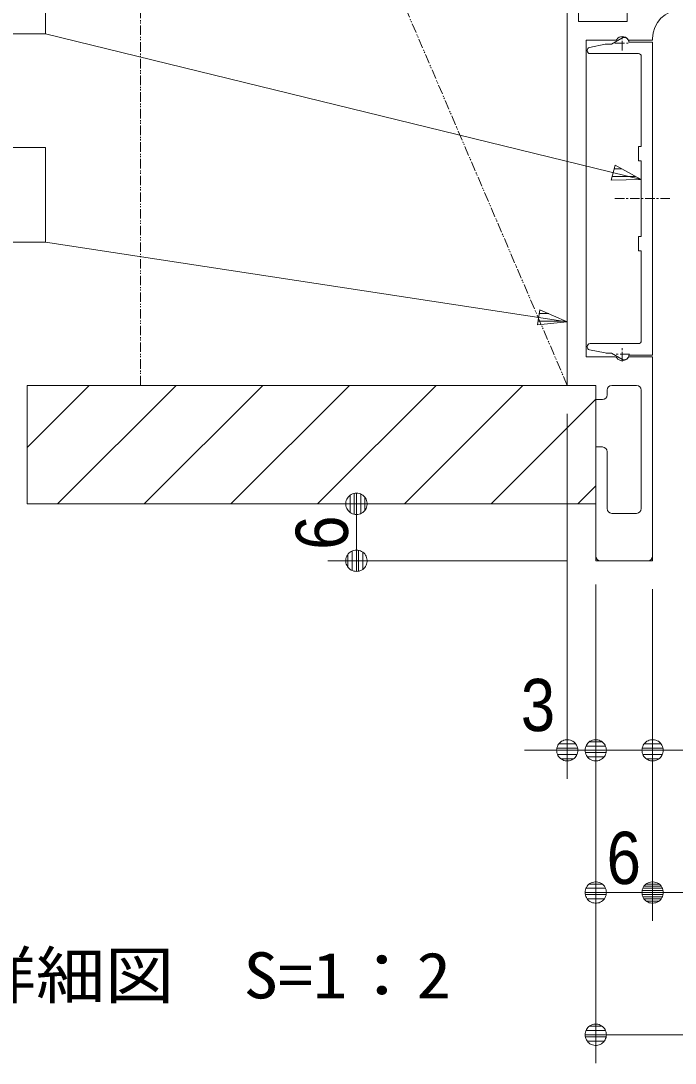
# Model space of a CAD drawing. Units: millimetres, scale not verified. Extents: x -4547 to 4547, y -2284 to 2284.
# Drawn here: x -3771 to -3426, y 677 to 1227 of the extents above; entities that cross this region are included whole.
import ezdxf
from ezdxf.enums import TextEntityAlignment as Align

# ---------------------------------------------------------------- set-up
doc = ezdxf.new("R2010")
doc.units = ezdxf.units.MM
doc.header["$LTSCALE"] = 20
for name, pattern in [('CHAIN1', [8, 5, -1, 1, -1]), ('DASHED1', [1.8, 1.2, -0.6]), ('DOUBLE_CHAIN1', [8.8, 5, -1, 0.6, -0.6, 0.6, -1])]:
    doc.linetypes.add(name, pattern=pattern)
for name, color, linetype, lineweight in [('0-0_2寸法-2', 7, 'Continuous', 9), ('0-1_0', 7, 'Continuous', 9), ('0-2_2寸法-1', 7, 'Continuous', 9), ('0-3_2寸法-3', 7, 'Continuous', 9), ('0-4_3一般', 7, 'Continuous', 9)]:
    doc.layers.add(name, color=color, linetype=linetype, lineweight=lineweight)
doc.styles.add('ＭＳ ゴシック', font='')
doc.styles.add('ＭＳ Ｐゴシック', font='')
doc.styles.get('ＭＳ ゴシック').set_extended_font_data('MS Gothic')
doc.styles.get('ＭＳ Ｐゴシック').set_extended_font_data('MS PGothic')

# ---------------------------------------------------------------- blocks, each defined once
blk = doc.blocks.new('_Dot')
at = {"layer": '0-1_0'}
for p, q in [((-10, 0), (-20, 0)), ((9.78, 2), (-9.78, 2)), ((7.99, 6), (-7.99, 6)), ((9.16, -3.98), (-9.16, -3.98)), ((6, -7.98), (-6, -7.98))]:
    blk.add_line(p, q, dxfattribs=at)
for points in [[(10, 0), (9.92, 1.25), (9.69, 2.49), (9.3, 3.68), (8.76, 4.82), (8.09, 5.88), (7.29, 6.85), (6.37, 7.71), (5.36, 8.44), (4.26, 9.05), (3.09, 9.51), (1.87, 9.82), (0.63, 9.98), (-0.63, 9.98), (-1.87, 9.82), (-3.09, 9.51), (-4.26, 9.05), (-5.36, 8.44), (-6.37, 7.71), (-7.29, 6.85), (-8.09, 5.88), (-8.76, 4.82), (-9.3, 3.68), (-9.69, 2.49), (-9.92, 1.25), (-10, 0), (0, 0)], [(-10, 0), (-9.92, -1.25), (-9.69, -2.49), (-9.3, -3.68), (-8.76, -4.82), (-8.09, -5.88), (-7.29, -6.85), (-6.37, -7.71), (-5.36, -8.44), (-4.26, -9.05), (-3.09, -9.51), (-1.87, -9.82), (-0.63, -9.98), (0.63, -9.98), (1.87, -9.82), (3.09, -9.51), (4.26, -9.05), (5.36, -8.44), (6.37, -7.71), (7.29, -6.85), (8.09, -5.88), (8.76, -4.82), (9.3, -3.68), (9.69, -2.49), (9.92, -1.25), (10, 0), (0, 0)]]:
    blk.add_lwpolyline(points, close=True, dxfattribs=at)
blk = doc.blocks.new('グループ-68')
at = {"layer": '0-4_3一般', "linetype": 'DOUBLE_CHAIN1'}
for p, q in [((-42850, 20690), (-47350, 31190)), ((-47350, 20690), (-47350, 31190)), ((-48543.9, 20690), (-42550, 20690)), ((-42550, 20690), (-42550, 19440)), ((-42550, 19440), (-48543.9, 19440))]:
    blk.add_line(p, q, dxfattribs=at)
at = {"layer": '0-4_3一般'}
for p, q in [((-48543.9, 20036.1), (-47890, 20690)), ((-48225.6, 19440), (-46975.6, 20690)), ((-47311.2, 19440), (-46061.2, 20690)), ((-46396.8, 19440), (-45146.8, 20690)), ((-45482.4, 19440), (-44232.4, 20690)), ((-44568, 19440), (-43318, 20690)), ((-43653.6, 19440), (-42550, 20543.6)), ((-42739.2, 19440), (-42550, 19629.2))]:
    blk.add_line(p, q, dxfattribs=at)
blk.add_lwpolyline([(-48543.9, 20690), (-42550, 20690), (-42550, 19440), (-48543.9, 19440)], close=True, dxfattribs=at)
blk = doc.blocks.new('グループ-70')
at = {"layer": '0-4_3一般'}
for p, q in [((-42275, 24353.3), (-42384.6, 24290)), ((-41950, 24310), (-42200, 24310)), ((-41950, 21010), (-41950, 24310)), ((-42640, 24225.4), (-42640, 24220)), ((-42449.7, 24288.1), (-42615.9, 24254.8)), ((-42610, 24190), (-42100, 24190)), ((-42384.6, 24290), (-42430.1, 24290)), ((-42070, 24160), (-42070, 23210)), ((-42100, 23210), (-42100, 23060)), ((-42070, 23210), (-42100, 23210)), ((-42100, 23060), (-42070, 23060)), ((-42070, 23060), (-42070, 22260)), ((-42100, 22260), (-42100, 22110)), ((-42070, 22260), (-42100, 22260)), ((-42100, 22110), (-42070, 22110)), ((-42070, 22110), (-42070, 21160)), ((-42100, 21130), (-42610, 21130)), ((-42640, 21100), (-42640, 21094.6)), ((-42615.9, 21065.2), (-42449.7, 21031.9)), ((-42430.1, 21030), (-42384.6, 21030)), ((-42384.6, 21030), (-42275, 20966.7)), ((-42200, 21010), (-41950, 21010))]:
    blk.add_line(p, q, dxfattribs=at)
at = {"layer": '0-4_3一般', "linetype": 'CHAIN1'}
blk.add_line((-42348.2, 22660), (-41748.2, 22660), dxfattribs=at)
at = {"layer": '0-4_3一般'}
for centre, radius, start, end in [((-42250, 24310), 50, 0, 120), ((-42610, 24225.4), 30, 101.30993, 180), ((-42610, 24220), 30, 180, 270), ((-42430.1, 24190), 100, 90, 101.30993), ((-42100, 24160), 30, 0, 90), ((-42610, 21100), 30, 90, 180), ((-42100, 21160), 30, 270, 0), ((-42610, 21094.6), 30, 180, 258.69007), ((-42430.1, 21130), 100, 258.69007, 270), ((-42250, 21010), 50, 240, 0)]:
    blk.add_arc(centre, radius, start, end, dxfattribs=at)
blk = doc.blocks.new('グループ-73')
at = {"layer": '0-4_3一般'}
for p, q in [((-40750, 26040), (-42850, 26040)), ((-42850, 26040), (-42850, 20690)), ((-40700, 24700), (-40700, 25990)), ((-42730, 25920), (-42220, 25920)), ((-42220, 25920), (-42220, 24530)), ((-41970, 25920), (-41450, 25920)), ((-41970, 25920), (-41970, 24850)), ((-41450, 25770), (-41450, 25920)), ((-41330, 25920), (-40820, 25920)), ((-41330, 25920), (-41330, 25770)), ((-40820, 25920), (-40820, 24850)), ((-41380, 25720), (-41400, 25720)), ((-41450, 24850), (-41450, 25000)), ((-41400, 25050), (-41380, 25050)), ((-41330, 25000), (-41330, 24850)), ((-41970, 24850), (-41450, 24850)), ((-41330, 24850), (-40820, 24850)), ((-40750, 24650), (-41650, 24650)), ((-41950, 24330), (-42195.2, 24330)), ((-41950, 24350), (-41950, 24330)), ((-42195.2, 20990), (-41950, 20990)), ((-41950, 20990), (-41950, 18890)), ((-42380, 20690), (-42120, 20690)), ((-42430, 20590), (-42430, 20640)), ((-42070, 20640), (-42070, 19390)), ((-42480, 20540), (-42550, 20540)), ((-42480, 20040), (-42550, 20040)), ((-42550, 20040), (-42550, 18890)), ((-42430, 19390), (-42430, 19990)), ((-42120, 19340), (-42380, 19340)), ((-42000, 18840), (-42500, 18840))]:
    blk.add_line(p, q, dxfattribs=at)
at = {"layer": '0-4_3一般', "linetype": 'DOUBLE_CHAIN1'}
for p, q in [((-40700, 26040), (-40750, 26040)), ((-40700, 26040), (-40700, 25990)), ((-42850, 25785), (-42730, 25785)), ((-41970, 25585), (-42220, 25585)), ((-42220, 25185), (-41970, 25185)), ((-42730, 24985), (-42850, 24985)), ((-40750, 24650), (-40700, 24650)), ((-40700, 24700), (-40700, 24650)), ((-42550, 18890), (-42550, 18840)), ((-42500, 18840), (-42550, 18840)), ((-42000, 18840), (-41950, 18840)), ((-41950, 18890), (-41950, 18840))]:
    blk.add_line(p, q, dxfattribs=at)
at = {"layer": '0-4_3一般', "linetype": 'DASHED1'}
blk.add_line((-42850, 24985), (-42850, 25785), dxfattribs=at)
at = {"layer": '0-4_3一般', "linetype": 'CHAIN1'}
for p, q in [((-42347, 24300), (-42193, 24300)), ((-42270, 24223), (-42270, 24377)), ((-42193, 21020), (-42347, 21020)), ((-42270, 20943), (-42270, 21097))]:
    blk.add_line(p, q, dxfattribs=at)
at = {"layer": '0-4_3一般'}
for points in [[(-42730, 25920), (-42730, 24530), (-42220, 24530)], [(-42344.8, 24330), (-42650, 24330), (-42650, 20990), (-42344.8, 20990)], [(-42850, 20690), (-42550, 20690), (-42550, 20540)]]:
    blk.add_lwpolyline(points, dxfattribs=at)
for centre, radius, start, end in [((-40750, 25990), 50, 0, 90), ((-41400, 25770), 50, 180, 270), ((-41380, 25770), 50, 270, 0), ((-41400, 25000), 50, 90, 180), ((-41380, 25000), 50, 0, 90), ((-41650, 24350), 300, 90, 180), ((-40750, 24700), 50, 270, 0), ((-42344.8, 24350), 20, 270, 326.25101), ((-42270, 24300), 70, 90, 146.25101), ((-42270, 24300), 70, 33.74899, 90), ((-42195.2, 24350), 20, 213.74899, 270), ((-42344.8, 20970), 20, 33.74899, 90), ((-42270, 21020), 70, 213.74899, 270), ((-42270, 21020), 70, 270, 326.25101), ((-42195.2, 20970), 20, 90, 146.25101), ((-42380, 20640), 50, 90, 180), ((-42120, 20640), 50, 0, 90), ((-42480, 20590), 50, 270, 0), ((-42480, 19990), 50, 0, 90), ((-42380, 19390), 50, 180, 270), ((-42120, 19390), 50, 270, 0), ((-42500, 18890), 50, 180, 270), ((-42000, 18890), 50, 270, 0)]:
    blk.add_arc(centre, radius, start, end, dxfattribs=at)
blk = doc.blocks.new('グループ-76')
at = {"layer": '0-4_3一般'}
for name in ['グループ-68', 'グループ-73', 'グループ-70']:
    blk.add_blockref(name, (0, 0), dxfattribs=at)
blk = doc.blocks.new('グループ-83')
at = {"layer": '0-4_3一般'}
blk.add_blockref('グループ-76', (0, 0), dxfattribs=at)

msp = doc.modelspace()

# ---------------------------------------------------------------- linework, layer by layer
at = {"layer": '0-0_2寸法-2'}
for p, q in [((-3483.12, 1019.5), (-3483.12, 827)), ((-3468.12, 929.5), (-3468.12, 827)), ((-3438.12, 927), (-3438.12, 827)), ((-3494.38, 842), (-3505.64, 842)), ((-3468.12, 842), (-3483.12, 842)), ((-3449.38, 842), (-3460.64, 842)), ((-3456.87, 842), (-3445.61, 842)), ((-3413.12, 842), (-3438.12, 842))]:
    msp.add_line(p, q, dxfattribs=at)
at = {"layer": '0-2_2寸法-1'}
for p, q in [((-3610.47, 972), (-3579.27, 972)), ((-3594.27, 960.74), (-3594.27, 953.26)), ((-3483.12, 942), (-3609.27, 942)), ((-3468.12, 927), (-3468.12, 752)), ((-3438.12, 927), (-3438.12, 752)), ((-3438.12, 827), (-3438.12, 752)), ((-3449.38, 767), (-3456.87, 767)), ((-1646.88, 767), (-3426.87, 767)), ((-3468.12, 752), (-3468.12, 677)), ((-1616.88, 692), (-3456.87, 692))]:
    msp.add_line(p, q, dxfattribs=at)
at = {"layer": '0-3_2寸法-3'}
for p, q in [((-3444.12, 1143), (-3758.12, 1220)), ((-3447.24, 1144.72), (-3459.39, 1144.72)), ((-3454.45, 1148.72), (-3458.4, 1148.72)), ((-3483.12, 1068), (-3758.12, 1110)), ((-3492.9, 1072.35), (-3497.86, 1072.35)), ((-3483.91, 1068.35), (-3498.49, 1068.35))]:
    msp.add_line(p, q, dxfattribs=at)
for points in [[(-4137.85, 1270), (-3758.12, 1270), (-3758.12, 1220), (-4137.85, 1220)], [(-4108.77, 1160), (-3758.12, 1160), (-3758.12, 1110), (-4108.77, 1110)], [(-3457.92, 1150.64), (-3444.12, 1143), (-3459.89, 1142.72)], [(-3457.92, 1150.64), (-3444.12, 1143), (-3459.89, 1142.72)], [(-3497.53, 1074.41), (-3483.12, 1068), (-3498.81, 1066.35)], [(-3497.53, 1074.41), (-3483.12, 1068), (-3498.81, 1066.35)]]:
    msp.add_lwpolyline(points, close=True, dxfattribs=at)

# ---------------------------------------------------------------- block references
at = {"layer": '0-0_2寸法-2', "xscale": 0.5627563, "yscale": 0.5627563}
for p in [(-3483.12, 842), (-3438.12, 842)]:
    msp.add_blockref('_Dot', p, dxfattribs=at)
at = {"layer": '0-0_2寸法-2', "xscale": 0.5627563, "yscale": 0.5627563, "rotation": 180}
msp.add_blockref('_Dot', (-3468.12, 842), dxfattribs=at)
at = {"layer": '0-2_2寸法-1', "xscale": 0.5627563, "yscale": 0.5627563}
for p, rotation in [((-3594.27, 972), 90), ((-3594.27, 942), 270), ((-3468.12, 767), 180), ((-3438.12, 767), 180), ((-3468.12, 692), 180)]:
    msp.add_blockref('_Dot', p, dxfattribs=dict(at, rotation=rotation))
msp.add_blockref('_Dot', (-3438.12, 767), dxfattribs=at)
at = {"layer": '0-4_3一般', "xscale": 0.05, "yscale": 0.05}
msp.add_blockref('グループ-83', (-1340.62, 0), dxfattribs=at)

# ---------------------------------------------------------------- texts
at = {"layer": '0-0_2寸法-2', "style": 'ＭＳ Ｐゴシック', "width": 0.9}
msp.add_text('3', height=27.57, dxfattribs=at).set_placement((-3507.59, 843.86), align=Align.BOTTOM_LEFT)
at = {"layer": '0-2_2寸法-1', "style": 'ＭＳ Ｐゴシック', "width": 0.9}
msp.add_text('6', height=27.57, rotation=90, dxfattribs=at).set_placement((-3590.48, 947.78), align=Align.BOTTOM_LEFT)
msp.add_text('6', height=27.57, dxfattribs=at).set_placement((-3462.35, 763.21), align=Align.BOTTOM_LEFT)
at = {"layer": '0-3_2寸法-3', "style": 'ＭＳ ゴシック', "width": 1.1}
msp.add_text('詳細図\u3000S=1：2', height=24.34, dxfattribs=at).set_placement((-3799.85, 703.83), align=Align.BOTTOM_LEFT)

doc.saveas('drawing.dxf')
